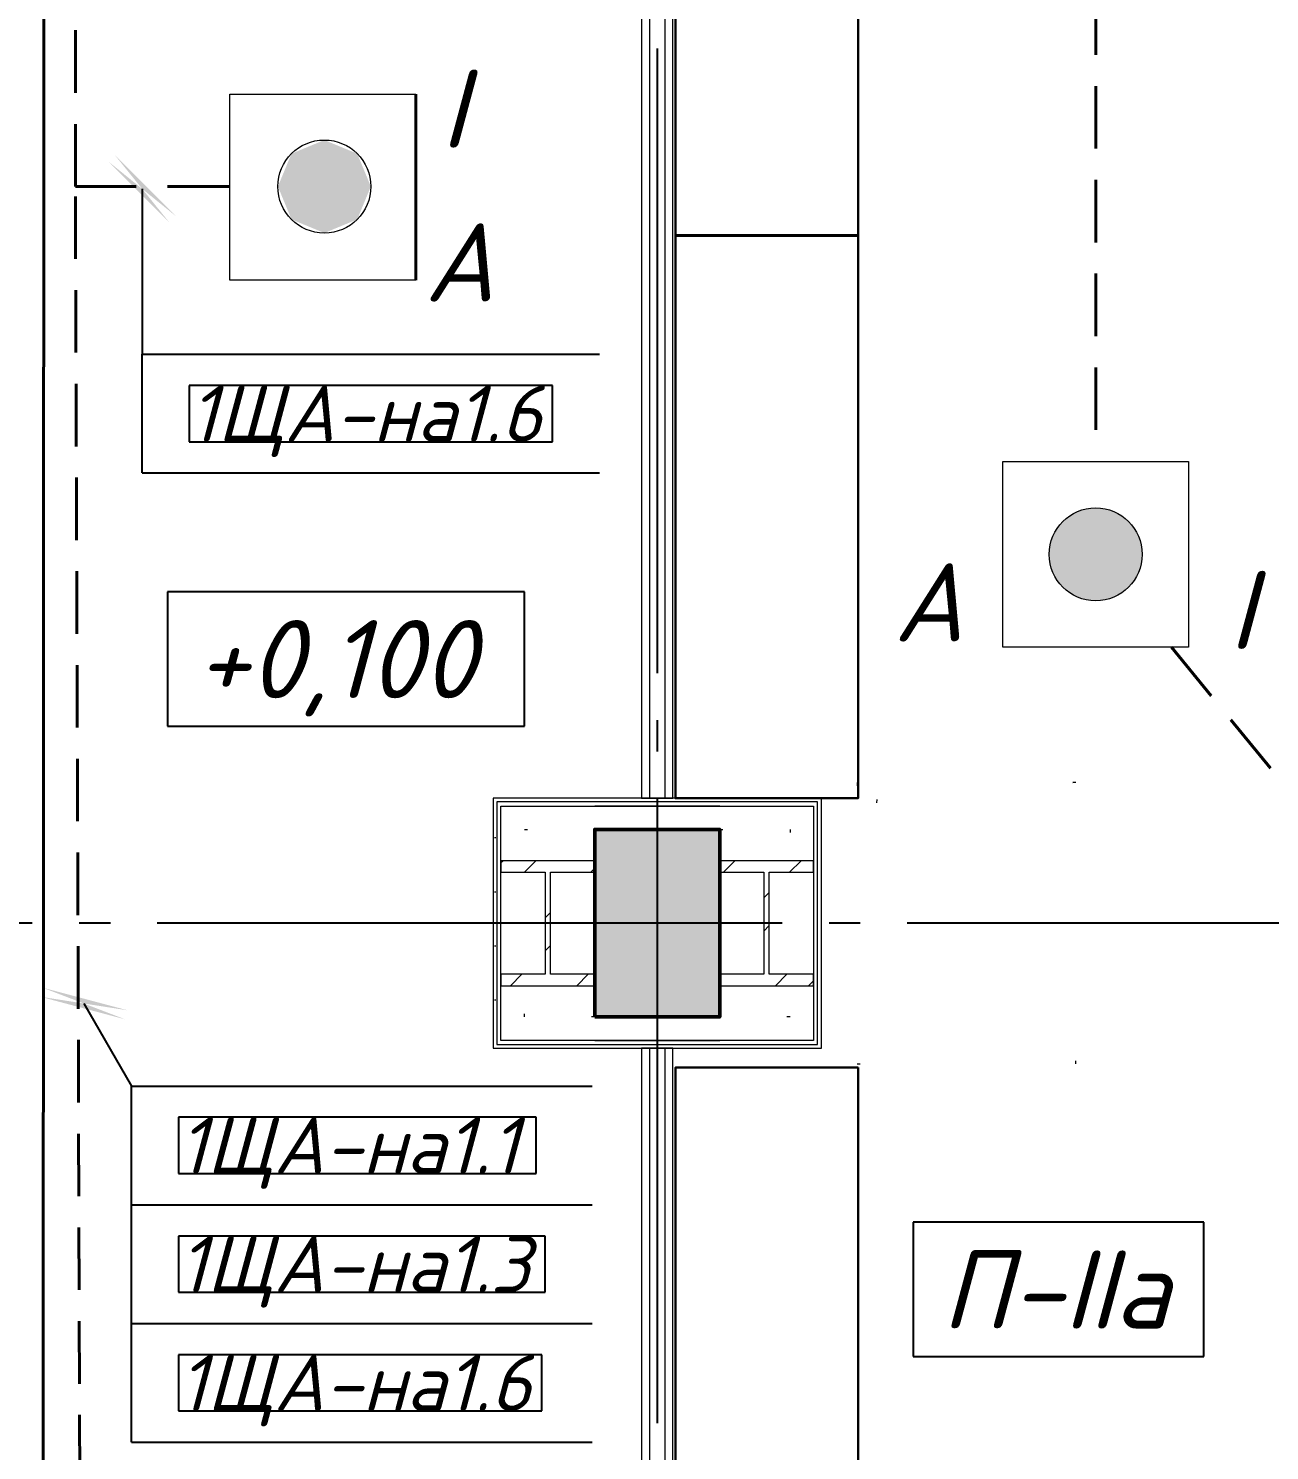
# Model space of a CAD drawing. Header units: millimetres. Extents: x 0 to 1293, y 0 to 420.
# Drawn here: x 138.06 to 177.79, y 262.71 to 308.22 of the extents above; entities that cross this region are included whole.
import ezdxf

# ---------------------------------------------------------------- set-up
doc = ezdxf.new("R2010")
doc.units = ezdxf.units.MM
for name, pattern in [('JIS_02_2.0', [3, 2, -1]), ('ГОСТ 2.303 5', [24, 20, -1.5, 1, -1.5]), ('СПКБ-0000-000-АР#001$0$Achse', [2300, 0, -800, 1500, 0])]:
    doc.linetypes.add(name, pattern=pattern)
for name, color, linetype in [('@000', 7, 'Continuous'), ('Viewport1ForCustomObjects_0', 7, 'Continuous'), ('Viewport2ForCustomObjects_0', 7, 'Continuous'), ('Номер помещения', 7, 'Continuous'), ('СПКБ-0000-000-АР#001$0$Колонны новые', 7, 'Continuous'), ('СПКБ-0000-000-АР#001$0$Колонны существующие', 7, 'Continuous'), ('СПКБ-0000-000-АР#001$0$оборудование ТХ', 253, 'Continuous'), ('СПКБ-0000-000-АР#001$0$Стены', 7, 'Continuous'), ('Строительные оси', 7, 'Continuous'), ('ЭО_АВАРИЙНОЕ ОСВЕЩЕНИЕ', 7, 'Continuous'), ('ЭО_РАБОЧЕЕ ОСВЕЩЕНИЕ', 7, 'Continuous')]:
    doc.layers.add(name, color=color, linetype=linetype)
for name, color, linetype, lineweight, true_color in [('СПКБ-0000-000-АР#001$0$Колонны новые_Ном._пера__108', 7, 'Continuous', 13, 0xfd8379), ('СПКБ-0000-000-АР#001$0$Колонны существующие_Ном._пера__102', 7, 'Continuous', 13, 0xcccccc), ('СПКБ-0000-000-АР#001$0$Стены_Ном._пера__161', 7, 'Continuous', 13, 0xe11606), ('СПКБ-0000-000-АР#001$0$Стены_Ном._пера__68', 7, 'Continuous', 20, 0xfd4435)]:
    doc.layers.add(name, color=color, linetype=linetype, lineweight=lineweight, true_color=true_color)
for name, color, linetype, lineweight in [('СПКБ-0000-000-АР#001$0$Колонны новые_Ном._пера__20', 1, 'Continuous', 20), ('СПКБ-0000-000-АР#001$0$Колонны существующие_Ном._пера__141', 7, 'Continuous', 50), ('СПКБ-0000-000-АР#001$0$Стены_Ном._пера__1', 7, 'Continuous', 13), ('СПКБ-0000-000-АР#001$0$Стены_Ном._пера__20', 1, 'Continuous', 20), ('СПКБ-0000-000-АР#001$0$Шахты ОВ_Ном._пера__1', 7, 'Continuous', 13)]:
    doc.layers.add(name, color=color, linetype=linetype, lineweight=lineweight)
doc.styles.add('2.5', font='isocpeui.ttf')
doc.styles.add('CustomTextStyle0', font='isocpeui.ttf', dxfattribs={"height": 2.5})
doc.styles.add('CustomTextStyle221', font='isocpeui.ttf', dxfattribs={"height": 1.8})
doc.styles.add('CustomTextStyle230', font='isocpeui.ttf', dxfattribs={"height": 1.8})
doc.styles.add('CustomTextStyle231', font='isocpeui.ttf', dxfattribs={"height": 1.8})
doc.styles.add('CustomTextStyle232', font='isocpeui.ttf', dxfattribs={"height": 1.8})
doc.styles.add('CustomTextStyle8', font='isocpeui.ttf', dxfattribs={"height": 2.5})
pattern_1 = [(0, (0, 0), (0, 173.2051), [0, -100]), (0, (50, 86.6), (0, 173.2051), [0, -100])]
pattern_2 = [(0, (0, 0), (0, 75), [0, -75])]
pattern_3 = [(45, (0, 0), (-159.099, 159.099), []), (45, (-53.03, 53.03), (-159.099, 159.099), [])]

# ---------------------------------------------------------------- blocks, each defined once
blk = doc.blocks.new('СПКБ-0000-000-АР#001$0$Стена_68', base_point=(-18381.9, 15585.7))
at = {"layer": 'СПКБ-0000-000-АР#001$0$Стены_Ном._пера__20', "linetype": 'Continuous', "lineweight": 20}
h = blk.add_hatch(dxfattribs=at)
h.set_pattern_fill('ШТУКАТУРКА', color=1, style=0, pattern_type=2)
h.set_pattern_definition(pattern_1)
h.paths.add_polyline_path([(-18481.9, 15485.7), (-18156.9, 15485.7), (-18156.9, 15497.7), (-18469.9, 15497.7)])
h = blk.add_hatch(dxfattribs=at)
h.set_pattern_fill('ШТУКАТУРКА', color=1, style=0, pattern_type=2)
h.set_pattern_definition(pattern_1)
h.paths.add_polyline_path([(-18156.9, 15510.7), (-18456.9, 15510.7), (-18469.9, 15497.7), (-18156.9, 15497.7)])
h = blk.add_hatch(dxfattribs=at)
h.set_pattern_fill('ШТУКАТУРКА', color=1, style=0, pattern_type=2)
h.set_pattern_definition(pattern_1)
h.paths.add_polyline_path([(-18156.9, 15497.7), (-17756.9, 15497.7), (-17756.9, 15510.7), (-18156.9, 15510.7)])
h = blk.add_hatch(dxfattribs=at)
h.set_pattern_fill('ШТУКАТУРКА', color=1, style=0, pattern_type=2)
h.set_pattern_definition(pattern_1)
h.paths.add_polyline_path([(-18156.9, 15485.7), (-17756.9, 15485.7), (-17756.9, 15497.7), (-18156.9, 15497.7)])
h = blk.add_hatch(dxfattribs=at)
h.set_pattern_fill('ШТУКАТУРКА', color=1, style=0, pattern_type=2)
h.set_pattern_definition(pattern_1)
h.paths.add_polyline_path([(-17456.6, 15510.7), (-17756.9, 15510.7), (-17756.9, 15497.7), (-17443.6, 15497.7)])
h = blk.add_hatch(dxfattribs=at)
h.set_pattern_fill('ШТУКАТУРКА', color=1, style=0, pattern_type=2)
h.set_pattern_definition(pattern_1)
h.paths.add_polyline_path([(-17756.9, 15485.7), (-17431.6, 15485.7), (-17443.6, 15497.7), (-17756.9, 15497.7)])
at = {"layer": 'СПКБ-0000-000-АР#001$0$Стены_Ном._пера__1', "color": 7, "linetype": 'СПКБ-0000-000-АР#001$0$Achse', "lineweight": 13, "flags": 128}
for points in [[(-18156.9, 15585.7), (-18381.9, 15585.7)], [(-17531.6, 15585.7), (-17756.9, 15585.7)]]:
    blk.add_lwpolyline(points, dxfattribs=at)
at = {"layer": 'СПКБ-0000-000-АР#001$0$Стены_Ном._пера__20', "color": 1, "linetype": 'Continuous', "lineweight": 20, "flags": 128}
blk.add_lwpolyline([(-18481.9, 15485.7), (-17431.6, 15485.7)], dxfattribs=at)
at = {"layer": 'СПКБ-0000-000-АР#001$0$Стены_Ном._пера__68', "color": 20, "linetype": 'Continuous', "lineweight": 20, "true_color": 0xfd4435}
for p, q in [((-18469.9, 15497.7), (-18156.9, 15497.7)), ((-18156.9, 15510.7), (-18456.9, 15510.7)), ((-18156.9, 15510.7), (-17756.9, 15510.7)), ((-17756.9, 15510.7), (-18156.9, 15510.7)), ((-18156.9, 15497.7), (-17756.9, 15497.7)), ((-17456.6, 15510.7), (-17756.9, 15510.7)), ((-17756.9, 15497.7), (-17443.6, 15497.7))]:
    blk.add_line(p, q, dxfattribs=at)
blk = doc.blocks.new('СПКБ-0000-000-АР#001$0$Стена_69', base_point=(-18381.9, 15585.7))
at = {"layer": 'СПКБ-0000-000-АР#001$0$Стены_Ном._пера__20', "linetype": 'Continuous', "lineweight": 20}
h = blk.add_hatch(dxfattribs=at)
h.set_pattern_fill('ШТУКАТУРКА', color=1, style=0, pattern_type=2)
h.set_pattern_definition(pattern_1)
h.paths.add_polyline_path([(-18481.9, 16285.7), (-18481.9, 15485.7), (-18469.9, 15497.7), (-18469.9, 16273.7)])
h = blk.add_hatch(dxfattribs=at)
h.set_pattern_fill('ШТУКАТУРКА', color=1, style=0, pattern_type=2)
h.set_pattern_definition(pattern_1)
h.paths.add_polyline_path([(-18456.9, 15510.7), (-18456.9, 16260.7), (-18469.9, 16273.7), (-18469.9, 15497.7)])
at = {"layer": 'СПКБ-0000-000-АР#001$0$Стены_Ном._пера__1', "color": 7, "linetype": 'СПКБ-0000-000-АР#001$0$Achse', "lineweight": 13, "flags": 128}
blk.add_lwpolyline([(-18381.9, 15585.7), (-18381.9, 16185.7)], dxfattribs=at)
at = {"layer": 'СПКБ-0000-000-АР#001$0$Стены_Ном._пера__20', "color": 1, "linetype": 'Continuous', "lineweight": 20, "flags": 128}
blk.add_lwpolyline([(-18481.9, 16285.7), (-18481.9, 15485.7)], dxfattribs=at)
at = {"layer": 'СПКБ-0000-000-АР#001$0$Стены_Ном._пера__68', "color": 20, "linetype": 'Continuous', "lineweight": 20, "true_color": 0xfd4435}
for p, q in [((-18469.9, 16273.7), (-18469.9, 15497.7)), ((-18456.9, 15510.7), (-18456.9, 16260.7))]:
    blk.add_line(p, q, dxfattribs=at)
blk = doc.blocks.new('СПКБ-0000-000-АР#001$0$Стена_70', base_point=(-17531.6, 15585.7))
at = {"layer": 'СПКБ-0000-000-АР#001$0$Стены_Ном._пера__20', "linetype": 'Continuous', "lineweight": 20}
h = blk.add_hatch(dxfattribs=at)
h.set_pattern_fill('ШТУКАТУРКА', color=1, style=0, pattern_type=2)
h.set_pattern_definition(pattern_1)
h.paths.add_polyline_path([(-17456.6, 16260.7), (-17456.6, 15510.7), (-17443.6, 15497.7), (-17443.6, 16273.7)])
h = blk.add_hatch(dxfattribs=at)
h.set_pattern_fill('ШТУКАТУРКА', color=1, style=0, pattern_type=2)
h.set_pattern_definition(pattern_1)
h.paths.add_polyline_path([(-17431.6, 15485.7), (-17431.6, 16285.7), (-17443.6, 16273.7), (-17443.6, 15497.7)])
at = {"layer": 'СПКБ-0000-000-АР#001$0$Стены_Ном._пера__1', "color": 7, "linetype": 'СПКБ-0000-000-АР#001$0$Achse', "lineweight": 13, "flags": 128}
blk.add_lwpolyline([(-17531.6, 16185.7), (-17531.6, 15585.7)], dxfattribs=at)
at = {"layer": 'СПКБ-0000-000-АР#001$0$Стены_Ном._пера__20', "color": 1, "linetype": 'Continuous', "lineweight": 20, "flags": 128}
blk.add_lwpolyline([(-17431.6, 15485.7), (-17431.6, 16285.7)], dxfattribs=at)
at = {"layer": 'СПКБ-0000-000-АР#001$0$Стены_Ном._пера__68', "color": 20, "linetype": 'Continuous', "lineweight": 20, "true_color": 0xfd4435}
for p, q in [((-17456.6, 16260.7), (-17456.6, 15510.7)), ((-17443.6, 15497.7), (-17443.6, 16273.7))]:
    blk.add_line(p, q, dxfattribs=at)
blk = doc.blocks.new('СПКБ-0000-000-АР#001$0$Стена_71', base_point=(-18381.9, 16185.7))
at = {"layer": 'СПКБ-0000-000-АР#001$0$Стены_Ном._пера__20', "linetype": 'Continuous', "lineweight": 20}
h = blk.add_hatch(dxfattribs=at)
h.set_pattern_fill('ШТУКАТУРКА', color=1, style=0, pattern_type=2)
h.set_pattern_definition(pattern_1)
h.paths.add_polyline_path([(-18156.9, 16285.7), (-18481.9, 16285.7), (-18469.9, 16273.7), (-18156.9, 16273.7)])
h = blk.add_hatch(dxfattribs=at)
h.set_pattern_fill('ШТУКАТУРКА', color=1, style=0, pattern_type=2)
h.set_pattern_definition(pattern_1)
h.paths.add_polyline_path([(-18456.9, 16260.7), (-18156.9, 16260.7), (-18156.9, 16273.7), (-18469.9, 16273.7)])
h = blk.add_hatch(dxfattribs=at)
h.set_pattern_fill('ШТУКАТУРКА', color=1, style=0, pattern_type=2)
h.set_pattern_definition(pattern_1)
h.paths.add_polyline_path([(-17756.9, 16285.7), (-18156.9, 16285.7), (-18156.9, 16273.7), (-17756.9, 16273.7)])
h = blk.add_hatch(dxfattribs=at)
h.set_pattern_fill('ШТУКАТУРКА', color=1, style=0, pattern_type=2)
h.set_pattern_definition(pattern_1)
h.paths.add_polyline_path([(-17756.9, 16273.7), (-18156.9, 16273.7), (-18156.9, 16260.7), (-17756.9, 16260.7)])
h = blk.add_hatch(dxfattribs=at)
h.set_pattern_fill('ШТУКАТУРКА', color=1, style=0, pattern_type=2)
h.set_pattern_definition(pattern_1)
h.paths.add_polyline_path([(-17431.6, 16285.7), (-17756.9, 16285.7), (-17756.9, 16273.7), (-17443.6, 16273.7)])
h = blk.add_hatch(dxfattribs=at)
h.set_pattern_fill('ШТУКАТУРКА', color=1, style=0, pattern_type=2)
h.set_pattern_definition(pattern_1)
h.paths.add_polyline_path([(-17756.9, 16260.7), (-17456.6, 16260.7), (-17443.6, 16273.7), (-17756.9, 16273.7)])
at = {"layer": 'СПКБ-0000-000-АР#001$0$Стены_Ном._пера__1', "color": 7, "linetype": 'СПКБ-0000-000-АР#001$0$Achse', "lineweight": 13, "flags": 128}
for points in [[(-18381.9, 16185.7), (-18156.9, 16185.7)], [(-17756.9, 16185.7), (-17531.6, 16185.7)]]:
    blk.add_lwpolyline(points, dxfattribs=at)
at = {"layer": 'СПКБ-0000-000-АР#001$0$Стены_Ном._пера__20', "color": 1, "linetype": 'Continuous', "lineweight": 20, "flags": 128}
blk.add_lwpolyline([(-17431.6, 16285.7), (-18481.9, 16285.7)], dxfattribs=at)
at = {"layer": 'СПКБ-0000-000-АР#001$0$Стены_Ном._пера__68', "color": 20, "linetype": 'Continuous', "lineweight": 20, "true_color": 0xfd4435}
for p, q in [((-18156.9, 16273.7), (-18469.9, 16273.7)), ((-18456.9, 16260.7), (-18156.9, 16260.7)), ((-17756.9, 16273.7), (-18156.9, 16273.7)), ((-17756.9, 16260.7), (-18156.9, 16260.7)), ((-18156.9, 16260.7), (-17756.9, 16260.7)), ((-17443.6, 16273.7), (-17756.9, 16273.7)), ((-17756.9, 16260.7), (-17456.6, 16260.7))]:
    blk.add_line(p, q, dxfattribs=at)
blk = doc.blocks.new('СПКБ-0000-000-АР#001$0$Стена_133', base_point=(-17956.9, 20216.7))
at = {"layer": 'СПКБ-0000-000-АР#001$0$Стены_Ном._пера__161', "linetype": 'Continuous', "lineweight": 13, "true_color": 0xe11606}
h = blk.add_hatch(dxfattribs=at)
h.set_pattern_fill('ГИПС', color=12, style=0, pattern_type=2)
h.set_pattern_definition(pattern_2)
h.paths.add_polyline_path([(-18006.9, 20216.7), (-18006.9, 16285.7), (-17981.9, 16285.7), (-17981.9, 20216.7)])
h = blk.add_hatch(dxfattribs=at)
h.set_pattern_fill('ГИПС', color=12, style=0, pattern_type=2)
h.set_pattern_definition(pattern_2)
h.paths.add_polyline_path([(-17906.9, 16285.7), (-17906.9, 20216.7), (-17931.9, 20216.7), (-17931.9, 16285.7)])
at = {"layer": 'СПКБ-0000-000-АР#001$0$Стены_Ном._пера__161', "color": 12, "linetype": 'Continuous', "lineweight": 13, "true_color": 0xe11606}
for p, q in [((-17981.9, 20216.7), (-17981.9, 16285.7)), ((-17931.9, 16285.7), (-17931.9, 20216.7))]:
    blk.add_line(p, q, dxfattribs=at)
at = {"layer": 'СПКБ-0000-000-АР#001$0$Стены_Ном._пера__161', "color": 12, "linetype": 'Continuous', "lineweight": 13, "true_color": 0xe11606, "flags": 128}
for points in [[(-18006.9, 20216.7), (-18006.9, 16285.7)], [(-17906.9, 20216.7), (-18006.9, 20216.7)], [(-17906.9, 16285.7), (-17906.9, 20216.7)], [(-18006.9, 16285.7), (-17906.9, 16285.7)]]:
    blk.add_lwpolyline(points, dxfattribs=at)
blk = doc.blocks.new('СПКБ-0000-000-АР#001$0$Стена_148', base_point=(-17956.9, 15485.7))
at = {"layer": 'СПКБ-0000-000-АР#001$0$Стены_Ном._пера__161', "linetype": 'Continuous', "lineweight": 13, "true_color": 0xe11606}
h = blk.add_hatch(dxfattribs=at)
h.set_pattern_fill('ГИПС', color=12, style=0, pattern_type=2)
h.set_pattern_definition(pattern_2)
h.paths.add_polyline_path([(-18006.9, 15485.7), (-18006.9, 12025.7), (-17981.9, 12050.7), (-17981.9, 15485.7)])
h = blk.add_hatch(dxfattribs=at)
h.set_pattern_fill('ГИПС', color=12, style=0, pattern_type=2)
h.set_pattern_definition(pattern_2)
h.paths.add_polyline_path([(-17906.9, 12125.7), (-17906.9, 15485.7), (-17931.9, 15485.7), (-17931.9, 12100.7)])
at = {"layer": 'СПКБ-0000-000-АР#001$0$Стены_Ном._пера__161', "color": 12, "linetype": 'Continuous', "lineweight": 13, "true_color": 0xe11606}
for p, q in [((-17981.9, 15485.7), (-17981.9, 12050.7)), ((-17931.9, 12100.7), (-17931.9, 15485.7))]:
    blk.add_line(p, q, dxfattribs=at)
at = {"layer": 'СПКБ-0000-000-АР#001$0$Стены_Ном._пера__161', "color": 12, "linetype": 'Continuous', "lineweight": 13, "true_color": 0xe11606, "flags": 128}
for points in [[(-18006.9, 15485.7), (-18006.9, 12025.7)], [(-17906.9, 15485.7), (-18006.9, 15485.7)], [(-17906.9, 12125.7), (-17906.9, 15485.7)]]:
    blk.add_lwpolyline(points, dxfattribs=at)
blk = doc.blocks.new('СПКБ-0000-000-АР#001$0$Колонна_20', base_point=(-17956.9, 15885.7))
at = {"layer": 'СПКБ-0000-000-АР#001$0$Колонны существующие_Ном._пера__102', "linetype": 'Continuous', "lineweight": 13, "true_color": 0xcccccc}
blk.add_hatch(color=254, dxfattribs=at).paths.add_polyline_path([(-18156.9, 15585.7), (-17756.9, 15585.7), (-17756.9, 16185.7), (-18156.9, 16185.7)])
at = {"layer": 'СПКБ-0000-000-АР#001$0$Колонны существующие_Ном._пера__141', "color": 7, "linetype": 'Continuous', "lineweight": 50, "flags": 128}
blk.add_lwpolyline([(-18156.9, 15585.7), (-17756.9, 15585.7), (-17756.9, 16185.7), (-18156.9, 16185.7)], close=True, dxfattribs=at)
blk = doc.blocks.new('СПКБ-0000-000-АР#001$0$Колонна_85', base_point=(-17606.9, 15885.7))
at = {"layer": 'СПКБ-0000-000-АР#001$0$Колонны новые_Ном._пера__108', "linetype": 'Continuous', "lineweight": 13, "true_color": 0xfd8379}
h = blk.add_hatch(dxfattribs=at)
h.set_pattern_fill('СТАЛЬ', color=11, style=0, pattern_type=2)
h.set_pattern_definition(pattern_3)
h.paths.add_polyline_path([(-17756.9, 15685.7), (-17456.9, 15685.7), (-17456.9, 15722.4), (-17598.1, 15722.4), (-17598.1, 16049.1), (-17456.9, 16049.1), (-17456.9, 16085.7), (-17756.9, 16085.7), (-17756.9, 16049.1), (-17615.6, 16049.1), (-17615.6, 15722.4), (-17756.9, 15722.4)])
at = {"layer": 'СПКБ-0000-000-АР#001$0$Колонны новые_Ном._пера__20', "color": 1, "linetype": 'Continuous', "lineweight": 20}
for p, q in [((-17456.9, 16085.7), (-17756.9, 16085.7)), ((-17756.9, 16085.7), (-17756.9, 16049.1)), ((-17456.9, 16049.1), (-17456.9, 16085.7)), ((-17756.9, 16049.1), (-17615.6, 16049.1)), ((-17615.6, 16049.1), (-17615.6, 15722.4)), ((-17598.1, 15722.4), (-17598.1, 16049.1)), ((-17598.1, 16049.1), (-17456.9, 16049.1)), ((-17615.6, 15722.4), (-17756.9, 15722.4)), ((-17756.9, 15722.4), (-17756.9, 15685.7)), ((-17456.9, 15722.4), (-17598.1, 15722.4)), ((-17456.9, 15685.7), (-17456.9, 15722.4)), ((-17756.9, 15685.7), (-17456.9, 15685.7))]:
    blk.add_line(p, q, dxfattribs=at)
blk = doc.blocks.new('СПКБ-0000-000-АР#001$0$Колонна_86', base_point=(-18306.9, 15885.7))
at = {"layer": 'СПКБ-0000-000-АР#001$0$Колонны новые_Ном._пера__108', "linetype": 'Continuous', "lineweight": 13, "true_color": 0xfd8379}
h = blk.add_hatch(dxfattribs=at)
h.set_pattern_fill('СТАЛЬ', color=11, style=0, pattern_type=2)
h.set_pattern_definition(pattern_3)
h.paths.add_polyline_path([(-18156.9, 15685.7), (-18156.9, 15722.4), (-18298.1, 15722.4), (-18298.1, 16049.1), (-18156.9, 16049.1), (-18156.9, 16085.7), (-18456.9, 16085.7), (-18456.9, 16049.1), (-18315.6, 16049.1), (-18315.6, 15722.4), (-18456.9, 15722.4), (-18456.9, 15685.7)])
at = {"layer": 'СПКБ-0000-000-АР#001$0$Колонны новые_Ном._пера__20', "color": 1, "linetype": 'Continuous', "lineweight": 20}
for p, q in [((-18156.9, 16085.7), (-18456.9, 16085.7)), ((-18456.9, 16085.7), (-18456.9, 16049.1)), ((-18156.9, 16049.1), (-18156.9, 16085.7)), ((-18456.9, 16049.1), (-18315.6, 16049.1)), ((-18315.6, 16049.1), (-18315.6, 15722.4)), ((-18298.1, 15722.4), (-18298.1, 16049.1)), ((-18298.1, 16049.1), (-18156.9, 16049.1)), ((-18315.6, 15722.4), (-18456.9, 15722.4)), ((-18456.9, 15722.4), (-18456.9, 15685.7)), ((-18156.9, 15722.4), (-18298.1, 15722.4)), ((-18156.9, 15685.7), (-18156.9, 15722.4)), ((-18456.9, 15685.7), (-18156.9, 15685.7))]:
    blk.add_line(p, q, dxfattribs=at)
blk = doc.blocks.new('*E595')
at = {"layer": 'СПКБ-0000-000-АР#001$0$оборудование ТХ', "lineweight": 30}
for points in [[(103.181, 249.513), (103.181, 231.496), (97.335, 231.496), (97.335, 249.513)], [(103.181, 231.517), (103.181, 213.5), (97.335, 213.5), (97.335, 231.517)], [(103.181, 204.881), (103.181, 189.864), (97.335, 189.864), (97.335, 204.881)]]:
    blk.add_lwpolyline(points, close=True, dxfattribs=at)
at = {"layer": 'СПКБ-0000-000-АР#001$0$Шахты ОВ_Ном._пера__1', "color": 7, "linetype": 'СПКБ-0000-000-АР#001$0$Achse', "lineweight": 13}
for p, q in [((103.15, 214), (103.15, 205)), ((110.15, 214), (103.15, 214)), ((110.15, 214), (103.774, 213.456)), ((110.15, 205), (110.15, 214)), ((103.774, 213.456), (103.15, 205)), ((103.15, 205), (110.15, 205))]:
    blk.add_line(p, q, dxfattribs=at)
at = {"layer": 'СПКБ-0000-000-АР#001$0$Колонны новые', "color": 1, "lineweight": 20, "xscale": 0.01, "yscale": 0.01, "zscale": 0.01}
for name, p in [('СПКБ-0000-000-АР#001$0$Колонна_86', (93.25, 209.5)), ('СПКБ-0000-000-АР#001$0$Колонна_85', (100.25, 209.5))]:
    blk.add_blockref(name, p, dxfattribs=at)
at = {"layer": 'СПКБ-0000-000-АР#001$0$Колонны существующие', "color": 7, "lineweight": 50, "xscale": 0.01, "yscale": 0.01, "zscale": 0.01}
blk.add_blockref('СПКБ-0000-000-АР#001$0$Колонна_20', (96.75, 209.5), dxfattribs=at)
at = {"layer": 'СПКБ-0000-000-АР#001$0$Стены', "color": 12, "lineweight": 13, "true_color": 0xe11606, "xscale": 0.01, "yscale": 0.01, "zscale": 0.01}
for name, p in [('СПКБ-0000-000-АР#001$0$Стена_133', (96.75, 252.81)), ('СПКБ-0000-000-АР#001$0$Стена_148', (96.75, 205.5))]:
    blk.add_blockref(name, p, dxfattribs=at)
at = {"layer": 'СПКБ-0000-000-АР#001$0$Стены', "color": 12, "lineweight": 50, "true_color": 0xdf0000, "xscale": 0.01, "yscale": 0.01, "zscale": 0.01}
for name, p in [('СПКБ-0000-000-АР#001$0$Стена_69', (92.5, 206.5)), ('СПКБ-0000-000-АР#001$0$Стена_71', (92.5, 212.5)), ('СПКБ-0000-000-АР#001$0$Стена_70', (101.003, 206.5)), ('СПКБ-0000-000-АР#001$0$Стена_68', (92.5, 206.5))]:
    blk.add_blockref(name, p, dxfattribs=at)
blk = doc.blocks.new('*E596')
at = {"layer": 'Номер помещения', "color": 6, "linetype": 'Continuous'}
for p, q in [((113.937, 228.602), (102.518, 228.602)), ((102.518, 228.602), (102.518, 224.302)), ((113.937, 224.302), (113.937, 228.602)), ((102.518, 224.302), (113.937, 224.302)), ((135.686, 208.428), (126.381, 208.428)), ((126.381, 208.428), (126.381, 204.128)), ((135.686, 204.128), (135.686, 208.428)), ((126.381, 204.128), (135.686, 204.128))]:
    blk.add_line(p, q, dxfattribs=at)
at = {"layer": 'Строительные оси', "color": 3, "linetype": 'ГОСТ 2.303 5', "lineweight": 25}
for p, q in [((118.188, 318), (118.188, 14)), ((578.188, 218), (14.188, 218))]:
    blk.add_line(p, q, dxfattribs=at)
at = {"layer": 'ЭО_АВАРИЙНОЕ ОСВЕЩЕНИЕ', "color": 1, "linetype": 'JIS_02_2.0', "lineweight": 40}
for p, q in [((132.222, 259.79), (132.222, 232.781)), ((99.566, 241.578), (99.587, 255.777)), ((104.51, 241.578), (99.566, 241.578)), ((99.866, 155.263), (99.566, 241.578)), ((134.651, 226.831), (156.694, 199.822))]:
    blk.add_line(p, q, dxfattribs=at)
at = {"layer": 'ЭО_АВАРИЙНОЕ ОСВЕЩЕНИЕ', "color": 7, "lineweight": 0}
for p, q in [((104.51, 238.586), (104.51, 244.536)), ((104.51, 244.536), (110.46, 244.536)), ((110.46, 238.586), (104.51, 238.586)), ((129.248, 226.831), (129.248, 232.781)), ((129.248, 232.781), (135.197, 232.781)), ((135.197, 232.781), (135.197, 226.831)), ((135.197, 226.831), (129.248, 226.831))]:
    blk.add_line(p, q, dxfattribs=at)
at = {"layer": 'ЭО_АВАРИЙНОЕ ОСВЕЩЕНИЕ', "color": 1, "lineweight": 40}
blk.add_line((110.46, 244.536), (110.46, 238.586), dxfattribs=at)
at = {"layer": 'ЭО_АВАРИЙНОЕ ОСВЕЩЕНИЕ', "color": 7, "lineweight": 0}
for centre in [(107.535, 241.578), (132.222, 229.806)]:
    blk.add_circle(centre, 1.488, dxfattribs=at)
at = {"layer": 'ЭО_АВАРИЙНОЕ ОСВЕЩЕНИЕ', "color": 1, "lineweight": 0}
for points in [[(107.535, 243.065), (106.483, 242.63), (108.587, 242.63)], [(106.483, 242.63), (106.048, 241.578), (109.023, 241.578)], [(106.483, 242.63), (108.587, 242.63), (109.023, 241.578)], [(106.048, 241.578), (106.483, 240.526), (108.587, 240.526)], [(106.048, 241.578), (109.023, 241.578), (108.587, 240.526)], [(106.483, 240.526), (108.587, 240.526), (107.535, 240.09)]]:
    blk.add_solid(points, dxfattribs=at)
at = {"layer": 'ЭО_АВАРИЙНОЕ ОСВЕЩЕНИЕ', "color": 1, "lineweight": 40}
for points in [[(131.949, 231.269), (131.685, 231.194), (132.76, 231.194)], [(132.222, 231.294), (131.949, 231.269), (132.496, 231.269)], [(131.949, 231.269), (132.496, 231.269), (132.76, 231.194)], [(131.22, 230.906), (131.035, 230.703), (133.41, 230.703)], [(131.439, 231.071), (131.22, 230.906), (133.225, 230.906)], [(131.22, 230.906), (133.225, 230.906), (133.41, 230.703)], [(131.685, 231.194), (131.439, 231.071), (133.006, 231.071)], [(131.439, 231.071), (133.006, 231.071), (133.225, 230.906)], [(131.685, 231.194), (132.76, 231.194), (133.006, 231.071)], [(130.891, 230.47), (130.792, 230.214), (133.653, 230.214)], [(131.035, 230.703), (130.891, 230.47), (133.554, 230.47)], [(130.891, 230.47), (133.554, 230.47), (133.653, 230.214)], [(131.035, 230.703), (133.41, 230.703), (133.554, 230.47)], [(130.792, 230.214), (130.741, 229.944), (133.704, 229.944)], [(130.741, 229.944), (130.741, 229.669), (133.704, 229.669)], [(130.741, 229.944), (133.704, 229.944), (133.704, 229.669)], [(130.792, 230.214), (133.653, 230.214), (133.704, 229.944)], [(130.741, 229.669), (130.792, 229.399), (133.653, 229.399)], [(130.741, 229.669), (133.704, 229.669), (133.653, 229.399)], [(130.792, 229.399), (130.891, 229.143), (133.554, 229.143)], [(130.792, 229.399), (133.653, 229.399), (133.554, 229.143)], [(130.891, 229.143), (131.035, 228.91), (133.41, 228.91)], [(130.891, 229.143), (133.554, 229.143), (133.41, 228.91)], [(131.035, 228.91), (131.22, 228.707), (133.225, 228.707)], [(131.035, 228.91), (133.41, 228.91), (133.225, 228.707)], [(131.22, 228.707), (131.439, 228.542), (133.006, 228.542)], [(131.22, 228.707), (133.225, 228.707), (133.006, 228.542)], [(131.439, 228.542), (131.685, 228.419), (132.76, 228.419)], [(131.439, 228.542), (133.006, 228.542), (132.76, 228.419)], [(131.685, 228.419), (131.949, 228.344), (132.496, 228.344)], [(131.685, 228.419), (132.76, 228.419), (132.496, 228.344)], [(131.949, 228.344), (132.496, 228.344), (132.222, 228.319)]]:
    blk.add_solid(points, dxfattribs=at)
at = {"layer": 'ЭО_РАБОЧЕЕ ОСВЕЩЕНИЕ', "color": 5, "lineweight": 40}
blk.add_line((98.556, 258.615), (98.528, 192.871), dxfattribs=at)
at = {"layer": 'Номер помещения', "color": 7, "linetype": 'Continuous'}
for s, style, p in [('+0,100', 'CustomTextStyle8', (103.418, 225.202)), ('П-IIа', 'CustomTextStyle0', (127.281, 205.028))]:
    blk.add_text(s, height=2.5, dxfattribs=dict(at, style=style)).set_placement(p)
blk = doc.blocks.new('CustomObjectsInViewport1_0')
at = {"layer": 'ЭО_АВАРИЙНОЕ ОСВЕЩЕНИЕ'}
for p, q in [((141.703, 303.09), (141.703, 297.798)), ((141.703, 297.798), (156.338, 297.798)), ((141.703, 293.998), (141.703, 297.798)), ((141.703, 293.998), (156.338, 293.998)), ((139.833, 277.018), (141.363, 274.375)), ((141.363, 274.375), (156.103, 274.375)), ((141.363, 262.975), (141.363, 274.375)), ((141.363, 270.575), (156.103, 270.575)), ((141.363, 266.775), (156.103, 266.775)), ((141.363, 262.975), (156.103, 262.975))]:
    blk.add_line(p, q, dxfattribs=at)
at = {"layer": 'ЭО_АВАРИЙНОЕ ОСВЕЩЕНИЕ', "color": 7, "true_color": 0xffffff}
for p, q in [((154.838, 296.798), (143.203, 296.798)), ((143.203, 296.798), (143.203, 294.998)), ((154.838, 294.998), (154.838, 296.798)), ((143.203, 294.998), (154.838, 294.998)), ((143.203, 294.998), (143.203, 294.998)), ((154.312, 273.375), (142.863, 273.375)), ((142.863, 273.375), (142.863, 271.575)), ((154.312, 271.575), (154.312, 273.375)), ((142.863, 271.575), (154.312, 271.575)), ((142.863, 271.575), (142.863, 271.575)), ((154.603, 269.575), (142.863, 269.575)), ((142.863, 269.575), (142.863, 267.775)), ((154.603, 267.775), (154.603, 269.575)), ((142.863, 267.775), (154.603, 267.775)), ((142.863, 267.775), (142.863, 267.775)), ((154.498, 265.775), (142.863, 265.775)), ((142.863, 265.775), (142.863, 263.975)), ((154.498, 263.975), (154.498, 265.775)), ((142.863, 263.975), (154.498, 263.975)), ((142.863, 263.975), (142.863, 263.975))]:
    blk.add_line(p, q, dxfattribs=at)
at = {"layer": 'ЭО_АВАРИЙНОЕ ОСВЕЩЕНИЕ'}
for points in [[(142.809, 302.196), (140.809, 304.196), (140.597, 303.984), (142.597, 301.984)], [(141.238, 276.799), (138.505, 277.527), (138.427, 277.237), (141.161, 276.509)]]:
    blk.add_solid(points, dxfattribs=at)
for s, style, p in [('1ЩА-на1.6', 'CustomTextStyle221', (143.203, 294.998)), ('1ЩА-на1.1', 'CustomTextStyle230', (142.863, 271.575)), ('1ЩА-на1.3', 'CustomTextStyle231', (142.863, 267.775)), ('1ЩА-на1.6', 'CustomTextStyle232', (142.863, 263.975))]:
    blk.add_text(s, height=1.8, dxfattribs=dict(at, style=style)).set_placement(p)

msp = doc.modelspace()

# ---------------------------------------------------------------- block references
at = {"layer": '@000', "color": 1, "linetype": 'JIS_02_2.0', "lineweight": 40}
msp.add_blockref('*E595', (61.438, 70.086), dxfattribs=at)
at = {"layer": 'Viewport1ForCustomObjects_0'}
msp.add_blockref('CustomObjectsInViewport1_0', (0, 0), dxfattribs=at)
at = {"layer": 'Viewport2ForCustomObjects_0'}
msp.add_blockref('*E596', (40, 61.586), dxfattribs=at)

# ---------------------------------------------------------------- texts
at = {"layer": 'ЭО_АВАРИЙНОЕ ОСВЕЩЕНИЕ', "char_height": 2.5, "attachment_point": 5, "style": '2.5'}
for insert in [(151.663, 305.659), (176.886, 289.616)]:
    msp.add_mtext('I', dxfattribs=dict(at, insert=insert))
at = {"layer": 'ЭО_АВАРИЙНОЕ ОСВЕЩЕНИЕ', "color": 1, "char_height": 2.5, "attachment_point": 5, "style": '2.5'}
for insert in [(151.857, 300.733), (166.872, 289.853)]:
    msp.add_mtext('А', dxfattribs=dict(at, insert=insert))

doc.saveas('drawing.dxf')
